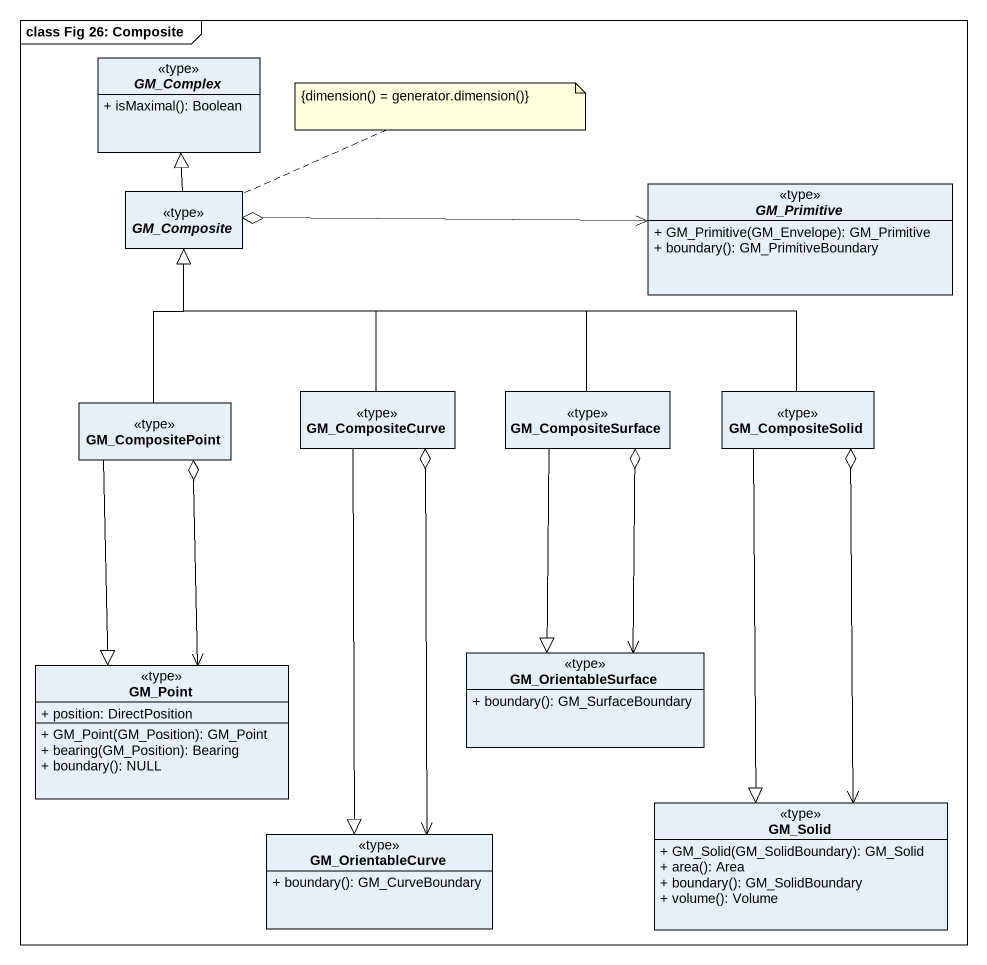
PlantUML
@startuml
mainframe class Fig 26: Composite
hide circle
hide empty members
skinparam classAttributeIconSize 0
abstract class GM_Complex <<type>> {
  + isMaximal(): Boolean
}
abstract class GM_Composite <<type>>
abstract class GM_Primitive <<type>> {
  + GM_Primitive(GM_Envelope): GM_Primitive
  + boundary(): GM_PrimitiveBoundary
}
class GM_CompositePoint <<type>>
class GM_CompositeCurve <<type>>
class GM_CompositeSurface <<type>>
class GM_CompositeSolid <<type>>
class GM_Point <<type>> {
  + position: DirectPosition
  + GM_Point(GM_Position): GM_Point
  + bearing(GM_Position): Bearing
  + boundary(): NULL
}
class GM_OrientableSurface <<type>> {
  + boundary(): GM_SurfaceBoundary
}
class GM_Solid <<type>> {
  + GM_Solid(GM_SolidBoundary): GM_Solid
  + area(): Area
  + boundary(): GM_SolidBoundary
  + volume(): Volume
}
class GM_OrientableCurve <<type>> {
  + boundary(): GM_CurveBoundary
}
GM_Composite -up-|> GM_Complex
GM_Primitive <-left-o GM_Composite
GM_CompositePoint -up-|> GM_Composite
GM_CompositePoint --|> GM_Point
GM_CompositeCurve -up-|> GM_Composite
GM_CompositeCurve o--> GM_OrientableCurve
GM_CompositeCurve --|> GM_OrientableCurve
GM_CompositeSurface -left-|> GM_Composite
GM_CompositeSurface --|> GM_OrientableSurface
GM_CompositeSolid -left-|> GM_Composite
GM_CompositeSolid --|> GM_Solid
GM_Point <-up-o GM_CompositePoint
GM_OrientableSurface <-up-o GM_CompositeSurface
GM_Solid <-up-o GM_CompositeSolid
note right of GM_Composite : {dimension() = generator.dimension()}
@enduml
